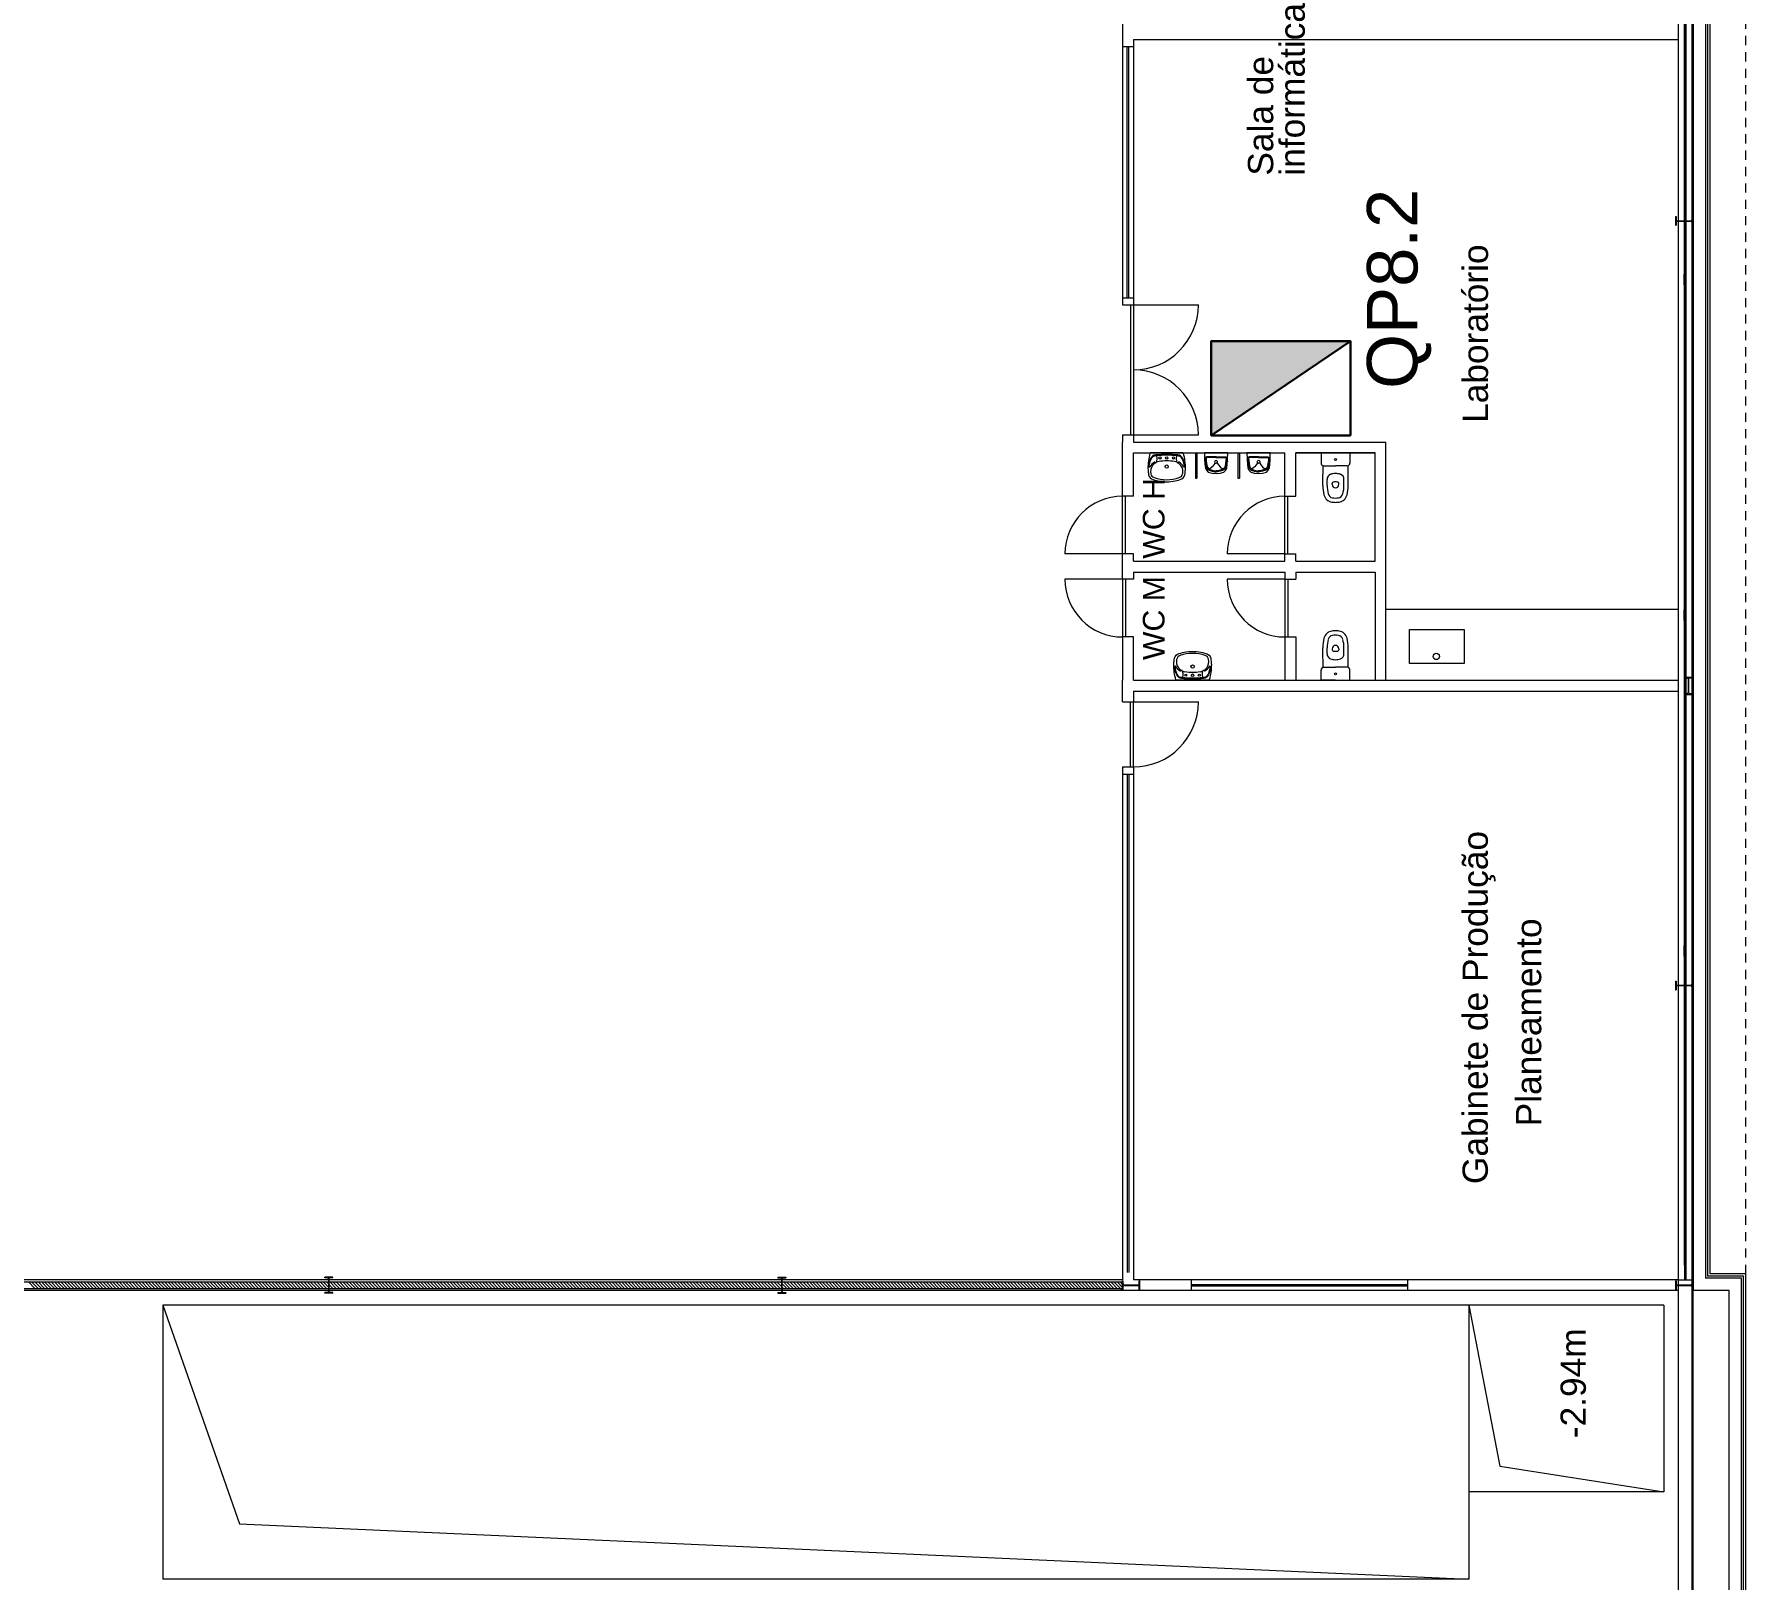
# Model space of a CAD drawing. Header units: millimetres. Extents: x -32 to 1412, y -324 to 2887.
# Drawn here: x 1038.96 to 1062.68, y 2023.07 to 2044.48 of the extents above; entities that cross this region are included whole.
import ezdxf

# ---------------------------------------------------------------- set-up
doc = ezdxf.new("R2010")
doc.units = ezdxf.units.MM
doc.header["$LTSCALE"] = 0.5
doc.linetypes.add('HIDDEN', pattern=[9.525, 6.35, -3.175])
doc.layers.add('arquitetura', color=252, linetype='CONTINUOUS', lineweight=5)
doc.layers.add('quadros eletricos', color=3, linetype='CONTINUOUS', lineweight=30)
doc.styles.add('ARIAL', font='arial.ttf')
doc.styles.add('Arial nw', font='ARIALN.TTF')

msp = doc.modelspace()

# ---------------------------------------------------------------- hatches: boundary and pattern name
at = {"layer": 'quadros eletricos'}
msp.add_hatch(color=256, dxfattribs=at).paths.add_polyline_path([(1055.269, 2038.926), (1057.199, 2040.233), (1055.269, 2040.233)])

# ---------------------------------------------------------------- linework, layer by layer
at = {"layer": 'arquitetura', "color": 252}
for p, q in [((1061.941, 2061.409), (1061.941, 2018.102)), ((1061.941, 2061.409), (1061.941, 2018.102)), ((1061.831, 2035.262), (1061.831, 2060.869)), ((1061.851, 2035.262), (1061.851, 2060.869)), ((1061.929, 2060.869), (1061.929, 2018.102)), ((1061.941, 2041.162), (1061.941, 2060.869)), ((1061.946, 2060.869), (1061.946, 2027.079)), ((1062.116, 2060.869), (1062.116, 2027.249)), ((1062.146, 2060.869), (1062.146, 2027.279)), ((1062.176, 2060.869), (1062.176, 2027.309)), ((1061.929, 2053.319), (1061.929, 2027.229)), ((1061.946, 2053.319), (1061.946, 2027.079)), ((1062.116, 2053.259), (1062.116, 2027.249)), ((1062.146, 2053.289), (1062.146, 2027.279)), ((1062.176, 2053.319), (1062.176, 2027.309)), ((1061.825, 2027.429), (1061.825, 2052.842)), ((1061.845, 2027.429), (1061.845, 2052.842)), ((1054.041, 2049.559), (1054.041, 2040.734)), ((1061.741, 2049.559), (1061.741, 2035.534)), ((1061.741, 2047.229), (1061.741, 2041.162)), ((1054.191, 2044.309), (1054.041, 2044.309)), ((1054.106, 2040.834), (1054.106, 2044.309)), ((1054.126, 2040.834), (1054.126, 2044.309)), ((1054.191, 2044.409), (1054.191, 2040.734)), ((1054.191, 2044.409), (1061.741, 2044.409)), ((1061.741, 2041.012), (1061.741, 2036.512)), ((1061.821, 2041.012), (1061.821, 2041.162)), ((1061.941, 2041.012), (1061.941, 2041.162)), ((1061.941, 2041.012), (1061.941, 2036.512)), ((1054.041, 2040.834), (1054.191, 2040.834)), ((1054.041, 2040.734), (1054.191, 2040.734)), ((1054.151, 2040.734), (1054.151, 2038.934)), ((1054.191, 2040.734), (1054.191, 2038.934)), ((1054.191, 2040.734), (1055.091, 2040.734)), ((1054.041, 2038.934), (1054.191, 2038.934)), ((1054.041, 2038.934), (1054.041, 2038.834)), ((1054.191, 2038.934), (1055.091, 2038.934)), ((1054.191, 2038.934), (1054.191, 2038.834)), ((1054.041, 2038.084), (1054.041, 2038.834)), ((1054.191, 2038.834), (1057.691, 2038.834)), ((1054.191, 2038.684), (1056.291, 2038.684)), ((1054.191, 2038.084), (1054.191, 2038.684)), ((1054.241, 2038.684), (1056.291, 2038.684)), ((1055.051, 2038.684), (1055.051, 2038.334)), ((1055.071, 2038.684), (1055.071, 2038.334)), ((1055.64, 2038.684), (1055.64, 2038.334)), ((1055.66, 2038.684), (1055.66, 2038.334)), ((1056.291, 2038.084), (1056.291, 2038.684)), ((1057.541, 2038.684), (1056.441, 2038.684)), ((1056.441, 2038.684), (1057.541, 2038.684)), ((1056.441, 2038.084), (1056.441, 2038.684)), ((1056.791, 2038.684), (1056.791, 2038.543)), ((1056.991, 2038.684), (1056.791, 2038.684)), ((1056.991, 2038.684), (1057.191, 2038.684)), ((1057.191, 2038.684), (1057.191, 2038.543)), ((1057.541, 2037.184), (1057.541, 2038.684)), ((1057.541, 2037.184), (1057.541, 2038.684)), ((1057.691, 2035.534), (1057.691, 2038.834)), ((1056.827, 2038.504), (1056.991, 2038.504)), ((1057.155, 2038.504), (1056.991, 2038.504)), ((1055.051, 2038.334), (1055.071, 2038.334)), ((1055.64, 2038.334), (1055.66, 2038.334)), ((1056.944, 2038.247), (1056.944, 2038.26)), ((1057.038, 2038.247), (1057.038, 2038.26)), ((1054.041, 2037.284), (1054.041, 2038.084)), ((1054.191, 2038.084), (1054.041, 2038.084)), ((1054.081, 2037.284), (1054.081, 2038.084)), ((1056.291, 2037.284), (1056.291, 2038.084)), ((1056.291, 2038.084), (1056.441, 2038.084)), ((1056.331, 2037.284), (1056.331, 2038.084)), ((1054.041, 2037.284), (1053.241, 2037.284)), ((1054.191, 2037.284), (1054.041, 2037.284)), ((1054.041, 2036.934), (1054.041, 2037.284)), ((1054.191, 2037.184), (1054.191, 2037.284)), ((1056.291, 2037.284), (1055.491, 2037.284)), ((1056.291, 2037.284), (1056.441, 2037.284)), ((1056.291, 2037.184), (1056.291, 2037.284)), ((1056.441, 2037.184), (1056.441, 2037.284)), ((1054.191, 2037.184), (1056.291, 2037.184)), ((1054.191, 2037.034), (1054.191, 2036.934)), ((1054.191, 2037.034), (1056.291, 2037.034)), ((1056.291, 2037.034), (1056.291, 2036.934)), ((1056.441, 2037.184), (1057.541, 2037.184)), ((1056.441, 2037.034), (1057.541, 2037.034)), ((1056.441, 2037.034), (1056.441, 2036.934)), ((1057.541, 2037.034), (1057.541, 2035.534)), ((1054.041, 2036.934), (1053.241, 2036.934)), ((1054.191, 2036.934), (1054.041, 2036.934)), ((1054.041, 2036.934), (1054.041, 2036.134)), ((1054.081, 2036.934), (1054.081, 2036.134)), ((1056.291, 2036.934), (1055.491, 2036.934)), ((1056.291, 2036.934), (1056.441, 2036.934)), ((1056.291, 2036.934), (1056.291, 2036.134)), ((1056.331, 2036.934), (1056.331, 2036.134)), ((1057.691, 2036.519), (1061.741, 2036.519)), ((1061.821, 2036.362), (1061.821, 2036.512)), ((1061.941, 2036.512), (1061.941, 2024.238)), ((1061.741, 2036.362), (1061.741, 2031.862)), ((1054.191, 2036.134), (1054.041, 2036.134)), ((1054.041, 2036.134), (1054.041, 2035.534)), ((1054.191, 2035.534), (1054.191, 2036.134)), ((1056.291, 2036.134), (1056.291, 2035.534)), ((1056.291, 2036.134), (1056.441, 2036.134)), ((1056.441, 2036.134), (1056.441, 2035.534)), ((1058.016, 2036.236), (1058.776, 2036.236)), ((1058.016, 2035.766), (1058.016, 2036.236)), ((1058.776, 2036.236), (1058.776, 2035.766)), ((1056.944, 2035.971), (1056.944, 2035.958)), ((1057.038, 2035.971), (1057.038, 2035.958)), ((1054.041, 2035.234), (1054.041, 2035.534)), ((1054.191, 2035.534), (1061.741, 2035.534)), ((1054.241, 2035.534), (1056.291, 2035.534)), ((1054.241, 2035.534), (1056.291, 2035.534)), ((1056.441, 2035.534), (1057.541, 2035.534)), ((1056.791, 2035.534), (1056.791, 2035.675)), ((1056.991, 2035.534), (1056.791, 2035.534)), ((1056.827, 2035.714), (1056.991, 2035.714)), ((1057.155, 2035.714), (1056.991, 2035.714)), ((1056.991, 2035.534), (1057.191, 2035.534)), ((1057.191, 2035.534), (1057.191, 2035.675)), ((1058.776, 2035.766), (1058.016, 2035.766)), ((1054.191, 2035.384), (1061.741, 2035.384)), ((1054.191, 2035.384), (1054.191, 2035.234)), ((1061.741, 2035.384), (1061.741, 2027.229)), ((1054.041, 2035.234), (1054.191, 2035.234)), ((1054.151, 2034.334), (1054.151, 2035.234)), ((1054.191, 2034.334), (1054.191, 2035.234)), ((1054.191, 2035.234), (1055.091, 2035.234)), ((1061.831, 2027.229), (1061.831, 2035.262)), ((1061.851, 2027.229), (1061.851, 2035.262)), ((1054.041, 2034.334), (1054.191, 2034.334)), ((1054.041, 2034.334), (1054.041, 2027.229)), ((1054.041, 2034.234), (1054.191, 2034.234)), ((1054.106, 2034.234), (1054.106, 2027.329)), ((1054.126, 2034.234), (1054.126, 2027.329)), ((1054.191, 2034.334), (1054.191, 2027.229)), ((1061.821, 2031.712), (1061.821, 2031.862)), ((1061.741, 2031.712), (1061.741, 2024.238)), ((1062.616, 2027.249), (1062.116, 2027.249)), ((1062.646, 2027.279), (1062.146, 2027.279)), ((1062.676, 2027.309), (1062.176, 2027.309)), ((1062.616, 2018.162), (1062.616, 2027.249)), ((1062.646, 2018.132), (1062.646, 2027.279)), ((1062.676, 2018.102), (1062.676, 2027.309)), ((1054.041, 2027.229), (1017.821, 2027.229)), ((1018.021, 2027.199), (1054.041, 2027.199)), ((1018.021, 2027.109), (1054.041, 2027.109)), ((1040.741, 2027.079), (1018.021, 2027.079)), ((1061.741, 2027.079), (1035.691, 2027.079)), ((1038.969, 2027.109), (1038.879, 2027.199)), ((1039.014, 2027.109), (1038.924, 2027.199)), ((1039.059, 2027.109), (1038.969, 2027.199)), ((1039.104, 2027.109), (1039.014, 2027.199)), ((1039.149, 2027.109), (1039.059, 2027.199)), ((1039.194, 2027.109), (1039.104, 2027.199)), ((1039.239, 2027.109), (1039.149, 2027.199)), ((1039.284, 2027.109), (1039.194, 2027.199)), ((1039.329, 2027.109), (1039.239, 2027.199)), ((1039.374, 2027.109), (1039.284, 2027.199)), ((1039.418, 2027.109), (1039.328, 2027.199)), ((1039.463, 2027.109), (1039.373, 2027.199)), ((1039.508, 2027.109), (1039.418, 2027.199)), ((1039.553, 2027.109), (1039.463, 2027.199)), ((1039.598, 2027.109), (1039.508, 2027.199)), ((1039.643, 2027.109), (1039.553, 2027.199)), ((1039.688, 2027.109), (1039.598, 2027.199)), ((1039.733, 2027.109), (1039.643, 2027.199)), ((1039.778, 2027.109), (1039.688, 2027.199)), ((1039.823, 2027.109), (1039.733, 2027.199)), ((1039.867, 2027.109), (1039.777, 2027.199)), ((1039.912, 2027.109), (1039.822, 2027.199)), ((1039.957, 2027.109), (1039.867, 2027.199)), ((1040.002, 2027.109), (1039.912, 2027.199)), ((1040.047, 2027.109), (1039.957, 2027.199)), ((1040.092, 2027.109), (1040.002, 2027.199)), ((1040.137, 2027.109), (1040.047, 2027.199)), ((1040.182, 2027.109), (1040.092, 2027.199)), ((1040.227, 2027.109), (1040.137, 2027.199)), ((1040.272, 2027.109), (1040.182, 2027.199)), ((1040.316, 2027.109), (1040.226, 2027.199)), ((1040.361, 2027.109), (1040.271, 2027.199)), ((1040.406, 2027.109), (1040.316, 2027.199)), ((1040.451, 2027.109), (1040.361, 2027.199)), ((1040.496, 2027.109), (1040.406, 2027.199)), ((1040.541, 2027.109), (1040.451, 2027.199)), ((1040.586, 2027.109), (1040.496, 2027.199)), ((1040.631, 2027.109), (1040.541, 2027.199)), ((1040.676, 2027.109), (1040.586, 2027.199)), ((1040.721, 2027.109), (1040.631, 2027.199)), ((1040.765, 2027.109), (1040.675, 2027.199)), ((1040.81, 2027.109), (1040.72, 2027.199)), ((1040.855, 2027.109), (1040.765, 2027.199)), ((1040.9, 2027.109), (1040.81, 2027.199)), ((1040.945, 2027.109), (1040.855, 2027.199)), ((1040.99, 2027.109), (1040.9, 2027.199)), ((1041.035, 2027.109), (1040.945, 2027.199)), ((1041.08, 2027.109), (1040.99, 2027.199)), ((1041.125, 2027.109), (1041.035, 2027.199)), ((1041.17, 2027.109), (1041.08, 2027.199)), ((1041.214, 2027.109), (1041.124, 2027.199)), ((1041.259, 2027.109), (1041.169, 2027.199)), ((1041.304, 2027.109), (1041.214, 2027.199)), ((1041.349, 2027.109), (1041.259, 2027.199)), ((1041.394, 2027.109), (1041.304, 2027.199)), ((1041.439, 2027.109), (1041.349, 2027.199)), ((1041.484, 2027.109), (1041.394, 2027.199)), ((1041.529, 2027.109), (1041.439, 2027.199)), ((1041.574, 2027.109), (1041.484, 2027.199)), ((1041.619, 2027.109), (1041.529, 2027.199)), ((1041.663, 2027.109), (1041.573, 2027.199)), ((1041.708, 2027.109), (1041.618, 2027.199)), ((1041.753, 2027.109), (1041.663, 2027.199)), ((1041.798, 2027.109), (1041.708, 2027.199)), ((1041.843, 2027.109), (1041.753, 2027.199)), ((1041.888, 2027.109), (1041.798, 2027.199)), ((1041.933, 2027.109), (1041.843, 2027.199)), ((1041.978, 2027.109), (1041.888, 2027.199)), ((1042.023, 2027.109), (1041.933, 2027.199)), ((1042.068, 2027.109), (1041.978, 2027.199)), ((1042.112, 2027.109), (1042.022, 2027.199)), ((1042.157, 2027.109), (1042.067, 2027.199)), ((1042.202, 2027.109), (1042.112, 2027.199)), ((1042.247, 2027.109), (1042.157, 2027.199)), ((1042.292, 2027.109), (1042.202, 2027.199)), ((1042.337, 2027.109), (1042.247, 2027.199)), ((1042.382, 2027.109), (1042.292, 2027.199)), ((1042.427, 2027.109), (1042.337, 2027.199)), ((1042.472, 2027.109), (1042.382, 2027.199)), ((1042.517, 2027.109), (1042.427, 2027.199)), ((1042.562, 2027.109), (1042.472, 2027.199)), ((1042.606, 2027.109), (1042.516, 2027.199)), ((1042.651, 2027.109), (1042.561, 2027.199)), ((1042.696, 2027.109), (1042.606, 2027.199)), ((1042.741, 2027.109), (1042.651, 2027.199)), ((1042.786, 2027.109), (1042.696, 2027.199)), ((1042.831, 2027.109), (1042.741, 2027.199)), ((1042.876, 2027.109), (1042.786, 2027.199)), ((1042.921, 2027.109), (1042.831, 2027.199)), ((1042.966, 2027.109), (1042.876, 2027.199)), ((1043.011, 2027.109), (1042.921, 2027.199)), ((1043.055, 2027.109), (1042.965, 2027.199)), ((1043.1, 2027.109), (1043.01, 2027.199)), ((1043.145, 2027.109), (1043.055, 2027.199)), ((1043.19, 2027.109), (1043.1, 2027.199)), ((1043.235, 2027.109), (1043.145, 2027.199)), ((1043.28, 2027.109), (1043.19, 2027.199)), ((1043.325, 2027.109), (1043.235, 2027.199)), ((1043.37, 2027.109), (1043.28, 2027.199)), ((1043.415, 2027.109), (1043.325, 2027.199)), ((1043.46, 2027.109), (1043.37, 2027.199)), ((1043.504, 2027.109), (1043.414, 2027.199)), ((1043.549, 2027.109), (1043.459, 2027.199)), ((1043.594, 2027.109), (1043.504, 2027.199)), ((1043.639, 2027.109), (1043.549, 2027.199)), ((1043.684, 2027.109), (1043.594, 2027.199)), ((1043.729, 2027.109), (1043.639, 2027.199)), ((1043.774, 2027.109), (1043.684, 2027.199)), ((1043.819, 2027.109), (1043.729, 2027.199)), ((1043.864, 2027.109), (1043.774, 2027.199)), ((1043.909, 2027.109), (1043.819, 2027.199)), ((1043.953, 2027.109), (1043.863, 2027.199)), ((1043.998, 2027.109), (1043.908, 2027.199)), ((1044.043, 2027.109), (1043.953, 2027.199)), ((1044.088, 2027.109), (1043.998, 2027.199)), ((1044.133, 2027.109), (1044.043, 2027.199)), ((1044.178, 2027.109), (1044.088, 2027.199)), ((1044.223, 2027.109), (1044.133, 2027.199)), ((1044.268, 2027.109), (1044.178, 2027.199)), ((1044.313, 2027.109), (1044.223, 2027.199)), ((1044.358, 2027.109), (1044.268, 2027.199)), ((1044.402, 2027.109), (1044.312, 2027.199)), ((1044.447, 2027.109), (1044.357, 2027.199)), ((1044.492, 2027.109), (1044.402, 2027.199)), ((1044.537, 2027.109), (1044.447, 2027.199)), ((1044.582, 2027.109), (1044.492, 2027.199)), ((1044.627, 2027.109), (1044.537, 2027.199)), ((1044.672, 2027.109), (1044.582, 2027.199)), ((1044.717, 2027.109), (1044.627, 2027.199)), ((1044.762, 2027.109), (1044.672, 2027.199)), ((1044.807, 2027.109), (1044.717, 2027.199)), ((1044.851, 2027.109), (1044.761, 2027.199)), ((1044.896, 2027.109), (1044.806, 2027.199)), ((1044.941, 2027.109), (1044.851, 2027.199)), ((1044.986, 2027.109), (1044.896, 2027.199)), ((1045.031, 2027.109), (1044.941, 2027.199)), ((1045.076, 2027.109), (1044.986, 2027.199)), ((1045.121, 2027.109), (1045.031, 2027.199)), ((1045.166, 2027.109), (1045.076, 2027.199)), ((1045.211, 2027.109), (1045.121, 2027.199)), ((1045.256, 2027.109), (1045.166, 2027.199)), ((1045.3, 2027.109), (1045.21, 2027.199)), ((1045.345, 2027.109), (1045.255, 2027.199)), ((1045.39, 2027.109), (1045.3, 2027.199)), ((1045.435, 2027.109), (1045.345, 2027.199)), ((1045.48, 2027.109), (1045.39, 2027.199)), ((1045.525, 2027.109), (1045.435, 2027.199)), ((1045.57, 2027.109), (1045.48, 2027.199)), ((1045.615, 2027.109), (1045.525, 2027.199)), ((1045.66, 2027.109), (1045.57, 2027.199)), ((1045.705, 2027.109), (1045.615, 2027.199)), ((1045.75, 2027.109), (1045.66, 2027.199)), ((1045.794, 2027.109), (1045.704, 2027.199)), ((1045.839, 2027.109), (1045.749, 2027.199)), ((1045.884, 2027.109), (1045.794, 2027.199)), ((1045.929, 2027.109), (1045.839, 2027.199)), ((1045.974, 2027.109), (1045.884, 2027.199)), ((1046.019, 2027.109), (1045.929, 2027.199)), ((1046.064, 2027.109), (1045.974, 2027.199)), ((1046.109, 2027.109), (1046.019, 2027.199)), ((1046.154, 2027.109), (1046.064, 2027.199)), ((1046.199, 2027.109), (1046.109, 2027.199)), ((1046.243, 2027.109), (1046.153, 2027.199)), ((1046.288, 2027.109), (1046.198, 2027.199)), ((1046.333, 2027.109), (1046.243, 2027.199)), ((1046.378, 2027.109), (1046.288, 2027.199)), ((1046.423, 2027.109), (1046.333, 2027.199)), ((1046.468, 2027.109), (1046.378, 2027.199)), ((1046.513, 2027.109), (1046.423, 2027.199)), ((1046.558, 2027.109), (1046.468, 2027.199)), ((1046.603, 2027.109), (1046.513, 2027.199)), ((1046.648, 2027.109), (1046.558, 2027.199)), ((1046.692, 2027.109), (1046.602, 2027.199)), ((1046.737, 2027.109), (1046.647, 2027.199)), ((1046.782, 2027.109), (1046.692, 2027.199)), ((1046.827, 2027.109), (1046.737, 2027.199)), ((1046.872, 2027.109), (1046.782, 2027.199)), ((1046.917, 2027.109), (1046.827, 2027.199)), ((1046.962, 2027.109), (1046.872, 2027.199)), ((1047.007, 2027.109), (1046.917, 2027.199)), ((1047.052, 2027.109), (1046.962, 2027.199)), ((1047.097, 2027.109), (1047.007, 2027.199)), ((1047.141, 2027.109), (1047.051, 2027.199)), ((1047.186, 2027.109), (1047.096, 2027.199)), ((1047.231, 2027.109), (1047.141, 2027.199)), ((1047.276, 2027.109), (1047.186, 2027.199)), ((1047.321, 2027.109), (1047.231, 2027.199)), ((1047.366, 2027.109), (1047.276, 2027.199)), ((1047.411, 2027.109), (1047.321, 2027.199)), ((1047.456, 2027.109), (1047.366, 2027.199)), ((1047.501, 2027.109), (1047.411, 2027.199)), ((1047.546, 2027.109), (1047.456, 2027.199)), ((1047.59, 2027.109), (1047.5, 2027.199)), ((1047.635, 2027.109), (1047.545, 2027.199)), ((1047.68, 2027.109), (1047.59, 2027.199)), ((1047.725, 2027.109), (1047.635, 2027.199)), ((1047.77, 2027.109), (1047.68, 2027.199)), ((1047.815, 2027.109), (1047.725, 2027.199)), ((1047.86, 2027.109), (1047.77, 2027.199)), ((1047.905, 2027.109), (1047.815, 2027.199)), ((1047.95, 2027.109), (1047.86, 2027.199)), ((1047.995, 2027.109), (1047.905, 2027.199)), ((1048.039, 2027.109), (1047.949, 2027.199)), ((1048.084, 2027.109), (1047.994, 2027.199)), ((1048.129, 2027.109), (1048.039, 2027.199)), ((1048.174, 2027.109), (1048.084, 2027.199)), ((1048.219, 2027.109), (1048.129, 2027.199)), ((1048.264, 2027.109), (1048.174, 2027.199)), ((1048.309, 2027.109), (1048.219, 2027.199)), ((1048.354, 2027.109), (1048.264, 2027.199)), ((1048.399, 2027.109), (1048.309, 2027.199)), ((1048.444, 2027.109), (1048.354, 2027.199)), ((1048.488, 2027.109), (1048.398, 2027.199)), ((1048.533, 2027.109), (1048.443, 2027.199)), ((1048.578, 2027.109), (1048.488, 2027.199)), ((1048.623, 2027.109), (1048.533, 2027.199)), ((1048.668, 2027.109), (1048.578, 2027.199)), ((1048.713, 2027.109), (1048.623, 2027.199)), ((1048.758, 2027.109), (1048.668, 2027.199)), ((1048.803, 2027.109), (1048.713, 2027.199)), ((1048.848, 2027.109), (1048.758, 2027.199)), ((1048.893, 2027.109), (1048.803, 2027.199)), ((1048.937, 2027.109), (1048.847, 2027.199)), ((1048.982, 2027.109), (1048.892, 2027.199)), ((1049.027, 2027.109), (1048.937, 2027.199)), ((1049.072, 2027.109), (1048.982, 2027.199)), ((1049.117, 2027.109), (1049.027, 2027.199)), ((1049.162, 2027.109), (1049.072, 2027.199)), ((1049.207, 2027.109), (1049.117, 2027.199)), ((1049.252, 2027.109), (1049.162, 2027.199)), ((1049.297, 2027.109), (1049.207, 2027.199)), ((1049.342, 2027.109), (1049.252, 2027.199)), ((1049.387, 2027.109), (1049.297, 2027.199)), ((1049.431, 2027.109), (1049.341, 2027.199)), ((1049.476, 2027.109), (1049.386, 2027.199)), ((1049.521, 2027.109), (1049.431, 2027.199)), ((1049.566, 2027.109), (1049.476, 2027.199)), ((1049.611, 2027.109), (1049.521, 2027.199)), ((1049.656, 2027.109), (1049.566, 2027.199)), ((1049.701, 2027.109), (1049.611, 2027.199)), ((1049.746, 2027.109), (1049.656, 2027.199)), ((1049.791, 2027.109), (1049.701, 2027.199)), ((1049.836, 2027.109), (1049.746, 2027.199)), ((1049.88, 2027.109), (1049.79, 2027.199)), ((1049.925, 2027.109), (1049.835, 2027.199)), ((1049.97, 2027.109), (1049.88, 2027.199)), ((1050.015, 2027.109), (1049.925, 2027.199)), ((1050.06, 2027.109), (1049.97, 2027.199)), ((1050.105, 2027.109), (1050.015, 2027.199)), ((1050.15, 2027.109), (1050.06, 2027.199)), ((1050.195, 2027.109), (1050.105, 2027.199)), ((1050.24, 2027.109), (1050.15, 2027.199)), ((1050.285, 2027.109), (1050.195, 2027.199)), ((1050.329, 2027.109), (1050.239, 2027.199)), ((1050.374, 2027.109), (1050.284, 2027.199)), ((1050.419, 2027.109), (1050.329, 2027.199)), ((1050.464, 2027.109), (1050.374, 2027.199)), ((1050.509, 2027.109), (1050.419, 2027.199)), ((1050.554, 2027.109), (1050.464, 2027.199)), ((1050.599, 2027.109), (1050.509, 2027.199)), ((1050.644, 2027.109), (1050.554, 2027.199)), ((1050.689, 2027.109), (1050.599, 2027.199)), ((1050.734, 2027.109), (1050.644, 2027.199)), ((1050.778, 2027.109), (1050.688, 2027.199)), ((1050.823, 2027.109), (1050.733, 2027.199)), ((1050.868, 2027.109), (1050.778, 2027.199)), ((1050.913, 2027.109), (1050.823, 2027.199)), ((1050.958, 2027.109), (1050.868, 2027.199)), ((1051.003, 2027.109), (1050.913, 2027.199)), ((1051.048, 2027.109), (1050.958, 2027.199)), ((1051.093, 2027.109), (1051.003, 2027.199)), ((1051.138, 2027.109), (1051.048, 2027.199)), ((1051.183, 2027.109), (1051.093, 2027.199)), ((1051.227, 2027.109), (1051.137, 2027.199)), ((1051.272, 2027.109), (1051.182, 2027.199)), ((1051.317, 2027.109), (1051.227, 2027.199)), ((1051.362, 2027.109), (1051.272, 2027.199)), ((1051.407, 2027.109), (1051.317, 2027.199)), ((1051.452, 2027.109), (1051.362, 2027.199)), ((1051.497, 2027.109), (1051.407, 2027.199)), ((1051.542, 2027.109), (1051.452, 2027.199)), ((1051.587, 2027.109), (1051.497, 2027.199)), ((1051.632, 2027.109), (1051.542, 2027.199)), ((1051.676, 2027.109), (1051.586, 2027.199)), ((1051.721, 2027.109), (1051.631, 2027.199)), ((1051.766, 2027.109), (1051.676, 2027.199)), ((1051.811, 2027.109), (1051.721, 2027.199)), ((1051.856, 2027.109), (1051.766, 2027.199)), ((1051.901, 2027.109), (1051.811, 2027.199)), ((1051.946, 2027.109), (1051.856, 2027.199)), ((1051.991, 2027.109), (1051.901, 2027.199)), ((1052.036, 2027.109), (1051.946, 2027.199)), ((1052.081, 2027.109), (1051.991, 2027.199)), ((1052.125, 2027.109), (1052.035, 2027.199)), ((1052.17, 2027.109), (1052.08, 2027.199)), ((1052.215, 2027.109), (1052.125, 2027.199)), ((1052.26, 2027.109), (1052.17, 2027.199)), ((1052.305, 2027.109), (1052.215, 2027.199)), ((1052.35, 2027.109), (1052.26, 2027.199)), ((1052.395, 2027.109), (1052.305, 2027.199)), ((1052.44, 2027.109), (1052.35, 2027.199)), ((1052.485, 2027.109), (1052.395, 2027.199)), ((1052.53, 2027.109), (1052.44, 2027.199)), ((1052.574, 2027.109), (1052.484, 2027.199)), ((1052.619, 2027.109), (1052.529, 2027.199)), ((1052.664, 2027.109), (1052.574, 2027.199)), ((1052.709, 2027.109), (1052.619, 2027.199)), ((1052.754, 2027.109), (1052.664, 2027.199)), ((1052.799, 2027.109), (1052.709, 2027.199)), ((1052.844, 2027.109), (1052.754, 2027.199)), ((1052.889, 2027.109), (1052.799, 2027.199)), ((1052.934, 2027.109), (1052.844, 2027.199)), ((1052.979, 2027.109), (1052.889, 2027.199)), ((1053.024, 2027.109), (1052.934, 2027.199)), ((1053.068, 2027.109), (1052.978, 2027.199)), ((1053.113, 2027.109), (1053.023, 2027.199)), ((1053.158, 2027.109), (1053.068, 2027.199)), ((1053.203, 2027.109), (1053.113, 2027.199)), ((1053.248, 2027.109), (1053.158, 2027.199)), ((1053.293, 2027.109), (1053.203, 2027.199)), ((1053.338, 2027.109), (1053.248, 2027.199)), ((1053.383, 2027.109), (1053.293, 2027.199)), ((1053.428, 2027.109), (1053.338, 2027.199)), ((1053.473, 2027.109), (1053.383, 2027.199)), ((1053.517, 2027.109), (1053.427, 2027.199)), ((1053.562, 2027.109), (1053.472, 2027.199)), ((1053.607, 2027.109), (1053.517, 2027.199)), ((1053.652, 2027.109), (1053.562, 2027.199)), ((1053.697, 2027.109), (1053.607, 2027.199)), ((1053.742, 2027.109), (1053.652, 2027.199)), ((1053.787, 2027.109), (1053.697, 2027.199)), ((1053.832, 2027.109), (1053.742, 2027.199)), ((1053.877, 2027.109), (1053.787, 2027.199)), ((1053.922, 2027.109), (1053.832, 2027.199)), ((1053.966, 2027.109), (1053.876, 2027.199)), ((1054.041, 2027.079), (1053.921, 2027.199)), ((1054.041, 2027.124), (1053.966, 2027.199)), ((1054.041, 2027.169), (1054.011, 2027.199)), ((1061.741, 2027.079), (1054.041, 2027.079)), ((1061.741, 2027.229), (1054.191, 2027.229)), ((1054.991, 2027.229), (1054.991, 2027.079)), ((1054.991, 2027.164), (1057.991, 2027.164)), ((1054.991, 2027.164), (1057.991, 2027.164)), ((1054.991, 2027.144), (1057.991, 2027.144)), ((1057.991, 2027.229), (1057.991, 2027.079)), ((1061.741, 2027.229), (1061.941, 2027.229)), ((1061.741, 2027.079), (1061.741, 2018.102)), ((1062.446, 2027.079), (1061.946, 2027.079)), ((1062.446, 2018.332), (1062.446, 2027.079)), ((1061.541, 2026.879), (1040.741, 2026.879)), ((1040.741, 2026.879), (1040.741, 2023.079)), ((1040.741, 2026.879), (1041.806, 2023.847)), ((1058.841, 2026.879), (1058.841, 2023.079)), ((1058.841, 2026.879), (1059.27, 2024.647)), ((1061.541, 2026.879), (1061.541, 2024.289)), ((1059.27, 2024.647), (1061.541, 2024.289)), ((1061.541, 2024.289), (1058.841, 2024.289)), ((1041.806, 2023.847), (1058.841, 2023.079)), ((1058.841, 2023.079), (1040.741, 2023.079))]:
    msp.add_line(p, q, dxfattribs=at)
at = {"layer": 'arquitetura', "color": 252, "linetype": 'HIDDEN', "ltscale": 0.04}
msp.add_line((1062.676, 2027.309), (1062.676, 2060.869), dxfattribs=at)
msp.add_line((1062.676, 2027.309), (1062.676, 2060.869), dxfattribs=at)
at = {"layer": 'arquitetura'}
for p, q in [((1061.701, 2041.957), (1061.701, 2041.837)), ((1061.701, 2041.957), (1061.711, 2041.957)), ((1061.711, 2041.957), (1061.711, 2041.915)), ((1061.931, 2041.957), (1061.931, 2041.915)), ((1061.931, 2041.957), (1061.941, 2041.957)), ((1061.941, 2041.957), (1061.941, 2041.837)), ((1061.701, 2041.837), (1061.711, 2041.837)), ((1061.711, 2041.879), (1061.711, 2041.837)), ((1061.726, 2041.9), (1061.916, 2041.9)), ((1061.726, 2041.894), (1061.916, 2041.894)), ((1061.931, 2041.879), (1061.931, 2041.837)), ((1061.931, 2041.837), (1061.941, 2041.837)), ((1055.192, 2038.62), (1055.188, 2038.61)), ((1055.198, 2038.627), (1055.192, 2038.62)), ((1055.206, 2038.629), (1055.198, 2038.627)), ((1055.206, 2038.621), (1055.201, 2038.616)), ((1055.337, 2038.629), (1055.206, 2038.629)), ((1055.337, 2038.621), (1055.206, 2038.621)), ((1055.337, 2038.629), (1055.467, 2038.629)), ((1055.337, 2038.621), (1055.467, 2038.621)), ((1055.467, 2038.629), (1055.476, 2038.627)), ((1055.467, 2038.621), (1055.473, 2038.616)), ((1055.476, 2038.627), (1055.481, 2038.62)), ((1055.481, 2038.62), (1055.485, 2038.61)), ((1055.782, 2038.62), (1055.777, 2038.61)), ((1055.787, 2038.627), (1055.782, 2038.62)), ((1055.796, 2038.629), (1055.787, 2038.627)), ((1055.796, 2038.621), (1055.79, 2038.616)), ((1055.926, 2038.629), (1055.796, 2038.629)), ((1055.926, 2038.621), (1055.796, 2038.621)), ((1055.926, 2038.629), (1056.056, 2038.629)), ((1055.926, 2038.621), (1056.056, 2038.621)), ((1056.056, 2038.629), (1056.065, 2038.627)), ((1056.056, 2038.621), (1056.062, 2038.616)), ((1056.065, 2038.627), (1056.07, 2038.62)), ((1056.07, 2038.62), (1056.075, 2038.61)), ((1055.183, 2038.588), (1055.18, 2038.561)), ((1055.188, 2038.61), (1055.183, 2038.588)), ((1055.188, 2038.61), (1055.188, 2038.587)), ((1055.188, 2038.587), (1055.188, 2038.556)), ((1055.188, 2038.556), (1055.195, 2038.517)), ((1055.195, 2038.517), (1055.205, 2038.477)), ((1055.201, 2038.616), (1055.198, 2038.607)), ((1055.198, 2038.607), (1055.2, 2038.586)), ((1055.2, 2038.586), (1055.206, 2038.533)), ((1055.205, 2038.477), (1055.223, 2038.454)), ((1055.206, 2038.533), (1055.217, 2038.488)), ((1055.217, 2038.488), (1055.232, 2038.467)), ((1055.223, 2038.454), (1055.248, 2038.439)), ((1055.232, 2038.467), (1055.254, 2038.452)), ((1055.282, 2038.493), (1055.245, 2038.458)), ((1055.248, 2038.439), (1055.281, 2038.429)), ((1055.254, 2038.452), (1055.294, 2038.439)), ((1055.281, 2038.429), (1055.319, 2038.424)), ((1055.305, 2038.519), (1055.283, 2038.493)), ((1055.294, 2038.439), (1055.337, 2038.437)), ((1055.321, 2038.543), (1055.305, 2038.519)), ((1055.319, 2038.424), (1055.337, 2038.423)), ((1055.321, 2038.543), (1055.337, 2038.543)), ((1055.352, 2038.543), (1055.337, 2038.543)), ((1055.379, 2038.439), (1055.337, 2038.437)), ((1055.355, 2038.424), (1055.337, 2038.423)), ((1055.352, 2038.543), (1055.369, 2038.519)), ((1055.392, 2038.429), (1055.355, 2038.424)), ((1055.369, 2038.519), (1055.391, 2038.493)), ((1055.42, 2038.452), (1055.379, 2038.439)), ((1055.391, 2038.493), (1055.428, 2038.458)), ((1055.425, 2038.439), (1055.392, 2038.429)), ((1055.442, 2038.467), (1055.42, 2038.452)), ((1055.451, 2038.454), (1055.425, 2038.439)), ((1055.457, 2038.488), (1055.442, 2038.467)), ((1055.468, 2038.477), (1055.451, 2038.454)), ((1055.467, 2038.533), (1055.457, 2038.488)), ((1055.474, 2038.586), (1055.467, 2038.533)), ((1055.478, 2038.517), (1055.468, 2038.477)), ((1055.473, 2038.616), (1055.476, 2038.607)), ((1055.476, 2038.607), (1055.474, 2038.586)), ((1055.485, 2038.556), (1055.478, 2038.517)), ((1055.485, 2038.61), (1055.485, 2038.587)), ((1055.485, 2038.61), (1055.49, 2038.588)), ((1055.485, 2038.587), (1055.485, 2038.556)), ((1055.49, 2038.588), (1055.494, 2038.561)), ((1055.772, 2038.588), (1055.769, 2038.561)), ((1055.777, 2038.61), (1055.772, 2038.588)), ((1055.777, 2038.61), (1055.777, 2038.587)), ((1055.777, 2038.587), (1055.777, 2038.556)), ((1055.777, 2038.556), (1055.785, 2038.517)), ((1055.785, 2038.517), (1055.794, 2038.477)), ((1055.79, 2038.616), (1055.787, 2038.607)), ((1055.787, 2038.607), (1055.789, 2038.586)), ((1055.789, 2038.586), (1055.796, 2038.533)), ((1055.794, 2038.477), (1055.812, 2038.454)), ((1055.796, 2038.533), (1055.806, 2038.488)), ((1055.806, 2038.488), (1055.821, 2038.467)), ((1055.812, 2038.454), (1055.838, 2038.439)), ((1055.821, 2038.467), (1055.843, 2038.452)), ((1055.871, 2038.493), (1055.834, 2038.458)), ((1055.838, 2038.439), (1055.87, 2038.429)), ((1055.843, 2038.452), (1055.883, 2038.439)), ((1055.87, 2038.429), (1055.908, 2038.424)), ((1055.894, 2038.519), (1055.872, 2038.493)), ((1055.883, 2038.439), (1055.926, 2038.437)), ((1055.91, 2038.543), (1055.894, 2038.519)), ((1055.908, 2038.424), (1055.926, 2038.423)), ((1055.91, 2038.543), (1055.926, 2038.543)), ((1055.942, 2038.543), (1055.926, 2038.543)), ((1055.968, 2038.439), (1055.926, 2038.437)), ((1055.944, 2038.424), (1055.926, 2038.423)), ((1055.942, 2038.543), (1055.958, 2038.519)), ((1055.982, 2038.429), (1055.944, 2038.424)), ((1055.958, 2038.519), (1055.98, 2038.493)), ((1056.009, 2038.452), (1055.968, 2038.439)), ((1055.98, 2038.493), (1056.017, 2038.458)), ((1056.014, 2038.439), (1055.982, 2038.429)), ((1056.031, 2038.467), (1056.009, 2038.452)), ((1056.04, 2038.454), (1056.014, 2038.439)), ((1056.046, 2038.488), (1056.031, 2038.467)), ((1056.058, 2038.477), (1056.04, 2038.454)), ((1056.056, 2038.533), (1056.046, 2038.488)), ((1056.063, 2038.586), (1056.056, 2038.533)), ((1056.067, 2038.517), (1056.058, 2038.477)), ((1056.062, 2038.616), (1056.065, 2038.607)), ((1056.065, 2038.607), (1056.063, 2038.586)), ((1056.075, 2038.556), (1056.067, 2038.517)), ((1056.075, 2038.61), (1056.075, 2038.587)), ((1056.075, 2038.61), (1056.08, 2038.588)), ((1056.075, 2038.587), (1056.075, 2038.556)), ((1056.08, 2038.588), (1056.083, 2038.561)), ((1061.821, 2035.579), (1061.941, 2035.579)), ((1061.821, 2035.579), (1061.821, 2035.569)), ((1061.821, 2035.569), (1061.863, 2035.569)), ((1061.878, 2035.554), (1061.878, 2035.364)), ((1061.884, 2035.554), (1061.884, 2035.364)), ((1061.899, 2035.569), (1061.941, 2035.569)), ((1061.941, 2035.579), (1061.941, 2035.569)), ((1061.821, 2035.349), (1061.863, 2035.349)), ((1061.821, 2035.349), (1061.821, 2035.339)), ((1061.821, 2035.339), (1061.941, 2035.339)), ((1061.899, 2035.349), (1061.941, 2035.349)), ((1061.941, 2035.349), (1061.941, 2035.339)), ((1061.701, 2031.367), (1061.701, 2031.247)), ((1061.701, 2031.367), (1061.711, 2031.367)), ((1061.711, 2031.367), (1061.711, 2031.325)), ((1061.711, 2031.289), (1061.711, 2031.247)), ((1061.726, 2031.31), (1061.916, 2031.31)), ((1061.726, 2031.304), (1061.916, 2031.304)), ((1061.931, 2031.367), (1061.931, 2031.325)), ((1061.931, 2031.367), (1061.941, 2031.367)), ((1061.931, 2031.289), (1061.931, 2031.247)), ((1061.941, 2031.367), (1061.941, 2031.247)), ((1061.701, 2031.247), (1061.711, 2031.247)), ((1061.931, 2031.247), (1061.941, 2031.247)), ((1043.096, 2027.264), (1042.986, 2027.264)), ((1042.986, 2027.255), (1042.986, 2027.264)), ((1043.026, 2027.255), (1042.986, 2027.255)), ((1043.038, 2027.243), (1043.038, 2027.065)), ((1043.044, 2027.243), (1043.044, 2027.065)), ((1043.096, 2027.255), (1043.056, 2027.255)), ((1043.096, 2027.255), (1043.096, 2027.264)), ((1049.266, 2027.264), (1049.376, 2027.264)), ((1049.266, 2027.264), (1049.266, 2027.255)), ((1049.266, 2027.255), (1049.306, 2027.255)), ((1049.318, 2027.065), (1049.318, 2027.243)), ((1049.324, 2027.065), (1049.324, 2027.243)), ((1049.336, 2027.255), (1049.376, 2027.255)), ((1049.376, 2027.264), (1049.376, 2027.255)), ((1043.026, 2027.053), (1042.986, 2027.053)), ((1042.986, 2027.044), (1042.986, 2027.053)), ((1043.096, 2027.044), (1042.986, 2027.044)), ((1043.096, 2027.053), (1043.056, 2027.053)), ((1043.096, 2027.044), (1043.096, 2027.053)), ((1049.266, 2027.053), (1049.306, 2027.053)), ((1049.266, 2027.053), (1049.266, 2027.044)), ((1049.266, 2027.044), (1049.376, 2027.044)), ((1049.336, 2027.053), (1049.376, 2027.053)), ((1049.376, 2027.053), (1049.376, 2027.044)), ((1054.041, 2027.094), (1054.041, 2027.214)), ((1054.041, 2027.214), (1054.051, 2027.214)), ((1054.041, 2027.094), (1054.051, 2027.094)), ((1054.051, 2027.172), (1054.051, 2027.214)), ((1054.051, 2027.094), (1054.051, 2027.136)), ((1054.066, 2027.157), (1054.256, 2027.157)), ((1054.066, 2027.151), (1054.256, 2027.151)), ((1054.271, 2027.172), (1054.271, 2027.214)), ((1054.271, 2027.214), (1054.281, 2027.214)), ((1054.271, 2027.094), (1054.271, 2027.136)), ((1054.271, 2027.094), (1054.281, 2027.094)), ((1054.281, 2027.094), (1054.281, 2027.214)), ((1061.701, 2027.214), (1061.701, 2027.094)), ((1061.701, 2027.214), (1061.711, 2027.214)), ((1061.701, 2027.094), (1061.711, 2027.094)), ((1061.711, 2027.214), (1061.711, 2027.172)), ((1061.711, 2027.136), (1061.711, 2027.094)), ((1061.726, 2027.157), (1061.916, 2027.157)), ((1061.726, 2027.151), (1061.916, 2027.151)), ((1061.931, 2027.214), (1061.931, 2027.172)), ((1061.931, 2027.214), (1061.941, 2027.214)), ((1061.931, 2027.136), (1061.931, 2027.094)), ((1061.931, 2027.094), (1061.941, 2027.094)), ((1061.941, 2027.214), (1061.941, 2027.094))]:
    msp.add_line(p, q, dxfattribs=at)
for points in [[(1054.536, 2038.296, 0.05313), (1054.652, 2038.284, 0.05313), (1054.769, 2038.296, 0.052997), (1054.862, 2038.324, 0.291983), (1054.906, 2038.402, 0.018381), (1054.912, 2038.468, 0.069554), (1054.885, 2038.677, 0.364904), (1054.875, 2038.684), (1054.652, 2038.684), (1054.429, 2038.684, 0.334037), (1054.42, 2038.677, 0.069554), (1054.393, 2038.468, 0.018381), (1054.399, 2038.402, 0.291983), (1054.443, 2038.324, 0.052997), (1054.536, 2038.296, -10.738987)], [(1054.895, 2035.922, -0.05313), (1055.011, 2035.934, -0.05313), (1055.127, 2035.922, -0.052997), (1055.22, 2035.894, -0.291983), (1055.265, 2035.817, -0.018381), (1055.271, 2035.751, -0.069554), (1055.243, 2035.542, -0.364904), (1055.234, 2035.534), (1055.011, 2035.534), (1054.788, 2035.534, -0.334037), (1054.779, 2035.542, -0.069554), (1054.751, 2035.751, -0.018381), (1054.757, 2035.817, -0.291983), (1054.802, 2035.894, -0.052997), (1054.895, 2035.922, 10.738987)]]:
    msp.add_lwpolyline(points, format="xyb", close=True, dxfattribs=at)
for points in [[(1055.499, 2038.684), (1055.174, 2038.684), (1055.177, 2038.607), (1055.181, 2038.528), (1055.188, 2038.478), (1055.203, 2038.444), (1055.229, 2038.419), (1055.282, 2038.403), (1055.337, 2038.399), (1055.392, 2038.403), (1055.445, 2038.419), (1055.471, 2038.444), (1055.485, 2038.478), (1055.492, 2038.528), (1055.496, 2038.607)], [(1056.088, 2038.684), (1055.763, 2038.684), (1055.766, 2038.607), (1055.771, 2038.528), (1055.777, 2038.478), (1055.792, 2038.444), (1055.818, 2038.419), (1055.871, 2038.403), (1055.926, 2038.399), (1055.981, 2038.403), (1056.034, 2038.419), (1056.06, 2038.444), (1056.075, 2038.478), (1056.081, 2038.528), (1056.086, 2038.607)]]:
    msp.add_lwpolyline(points, close=True, dxfattribs=at)
for centre, radius in [((1054.559, 2038.614), 0.015), ((1054.652, 2038.614), 0.0175), ((1054.746, 2038.614), 0.015), ((1054.652, 2038.494), 0.023), ((1054.918, 2035.604), 0.015), ((1055.011, 2035.724), 0.023), ((1055.011, 2035.604), 0.0175), ((1055.104, 2035.604), 0.015)]:
    msp.add_circle(centre, radius, dxfattribs=at)
at = {"layer": 'arquitetura', "color": 252}
for centre, radius in [((1056.991, 2038.594), 0.0135), ((1056.991, 2038.594), 0.0135), ((1056.991, 2038.594), 0.0135), ((1056.991, 2038.594), 0.0135), ((1058.388, 2035.865), 0.0444), ((1056.991, 2035.624), 0.0135), ((1056.991, 2035.624), 0.0135), ((1056.991, 2035.624), 0.0135), ((1056.991, 2035.624), 0.0135)]:
    msp.add_circle(centre, radius, dxfattribs=at)
at = {"layer": 'arquitetura'}
for centre, radius, start, end in [((1061.726, 2041.915), 0.015, 180, 270), ((1061.726, 2041.879), 0.015, 90, 180), ((1061.916, 2041.915), 0.015, 270, 0), ((1061.916, 2041.879), 0.015, 0, 90), ((1054.506, 2038.571), 0.085, 95.6667, 155.0827), ((1054.501, 2038.57), 0.0721, 103.9303, 157.8193), ((1054.53, 2038.463), 0.183, 96.1242, 104.7631), ((1054.677, 2036.659), 2.004, 90.6878, 95.1252), ((1054.4, 2038.605), 0.122, 335.0786, 15.4509), ((1054.676, 2036.641), 2.011, 90.6735, 94.7216), ((1054.405, 2038.555), 0.139, 36.5023, 40.5961), ((1054.628, 2036.659), 2.004, 84.8748, 89.3122), ((1054.629, 2036.641), 2.011, 85.2784, 89.3265), ((1054.905, 2038.605), 0.122, 164.5491, 204.9214), ((1054.9, 2038.555), 0.139, 139.4039, 143.4977), ((1054.775, 2038.463), 0.183, 75.2369, 83.8758), ((1054.799, 2038.571), 0.085, 24.9173, 84.3333), ((1054.804, 2038.57), 0.0721, 22.1807, 76.0697), ((1054.742, 2038.457), 0.347, 154.3526, 174.9519), ((1054.809, 2038.438), 0.408, 156.9791, 171.682), ((1054.413, 2038.496), 0.00673, 171.4561, 332.7614), ((1054.545, 2038.425), 0.143, 116.0908, 151.5863), ((1054.571, 2038.425), 0.143, 143.6606, 192.3282), ((1054.493, 2038.403), 0.0615, 187.2234, 256.6972), ((1054.568, 2038.428), 0.139, 121.4665, 143.8019), ((1054.485, 2038.544), 0.0104, 46.338, 109.7849), ((1054.5, 2038.558), 0.0103, 218.6113, 337.8696), ((1054.582, 2038.375), 0.193, 100.5316, 112.1023), ((1054.663, 2037.733), 0.84, 90.7428, 97.9576), ((1054.642, 2037.733), 0.84, 82.0424, 89.2572), ((1054.723, 2038.375), 0.193, 67.8977, 79.4684), ((1054.805, 2038.558), 0.0103, 202.1304, 321.3887), ((1054.737, 2038.428), 0.139, 36.1981, 58.5335), ((1054.82, 2038.544), 0.0104, 70.2151, 133.662), ((1054.76, 2038.425), 0.143, 28.4137, 63.9092), ((1054.812, 2038.403), 0.0615, 283.3028, 352.7766), ((1054.734, 2038.425), 0.143, 347.6718, 36.3394), ((1054.496, 2038.438), 0.408, 8.318, 23.0209), ((1054.563, 2038.457), 0.347, 5.0481, 25.6474), ((1054.892, 2038.496), 0.00673, 207.2386, 8.5439), ((1055.337, 2038.557), 0.0214, 90, 222.641), ((1055.337, 2038.557), 0.0214, 90, 222.641), ((1055.337, 2038.557), 0.0214, 317.359, 90), ((1055.926, 2038.557), 0.0214, 90, 222.641), ((1055.926, 2038.557), 0.0214, 90, 222.641), ((1055.926, 2038.557), 0.0214, 317.359, 90), ((1054.656, 2038.857), 0.544, 250.9575, 269.6483), ((1054.649, 2038.857), 0.544, 270.3517, 289.0425), ((1054.93, 2035.793), 0.143, 167.6718, 216.3394), ((1054.851, 2035.816), 0.0615, 103.3028, 172.7766), ((1055.014, 2035.362), 0.544, 90.3517, 109.0425), ((1055.008, 2035.362), 0.544, 70.9575, 89.6483), ((1055.171, 2035.816), 0.0615, 7.2234, 76.6972), ((1055.093, 2035.793), 0.143, 323.6606, 12.3282), ((1055.1, 2035.762), 0.347, 185.0481, 205.6474), ((1054.771, 2035.722), 0.00673, 27.2386, 188.5439), ((1055.168, 2035.78), 0.408, 188.318, 203.0209), ((1054.903, 2035.794), 0.143, 208.4137, 243.9092), ((1054.865, 2035.647), 0.085, 204.9173, 264.3333), ((1054.859, 2035.648), 0.0721, 202.1807, 256.0697), ((1054.927, 2035.79), 0.139, 216.1981, 238.5335), ((1054.844, 2035.675), 0.0104, 250.2151, 313.662), ((1054.889, 2035.755), 0.183, 255.2369, 263.8758), ((1054.859, 2035.661), 0.0103, 22.1304, 141.3887), ((1055.035, 2037.559), 2.004, 264.8748, 269.3122), ((1054.941, 2035.843), 0.193, 247.8977, 259.4684), ((1054.758, 2035.613), 0.122, 344.5491, 24.9214), ((1054.764, 2035.663), 0.139, 319.4039, 323.4977), ((1055.035, 2037.578), 2.011, 265.2784, 269.3265), ((1055.022, 2036.486), 0.84, 262.0424, 269.2572), ((1055, 2036.486), 0.84, 270.7428, 277.9576), ((1054.988, 2037.578), 2.011, 270.6735, 274.7216), ((1054.987, 2037.559), 2.004, 270.6878, 275.1252), ((1055.081, 2035.843), 0.193, 280.5316, 292.1023), ((1055.264, 2035.613), 0.122, 155.0786, 195.4509), ((1055.258, 2035.663), 0.139, 216.5023, 220.5961), ((1055.134, 2035.755), 0.183, 276.1242, 284.7631), ((1055.163, 2035.661), 0.0103, 38.6113, 157.8696), ((1055.158, 2035.647), 0.085, 275.6667, 335.0827), ((1055.095, 2035.79), 0.139, 301.4665, 323.8019), ((1055.179, 2035.675), 0.0104, 226.338, 289.7849), ((1055.163, 2035.648), 0.0721, 283.9303, 337.8193), ((1055.119, 2035.794), 0.143, 296.0908, 331.5863), ((1054.854, 2035.78), 0.408, 336.9791, 351.682), ((1054.922, 2035.762), 0.347, 334.3526, 354.9519), ((1055.251, 2035.722), 0.00673, 351.4561, 152.7614), ((1061.863, 2035.554), 0.015, 0, 90), ((1061.899, 2035.554), 0.015, 90, 180), ((1061.863, 2035.364), 0.015, 270, 0), ((1061.899, 2035.364), 0.015, 180, 270), ((1061.726, 2031.325), 0.015, 180, 270), ((1061.726, 2031.289), 0.015, 90, 180), ((1061.916, 2031.325), 0.015, 270, 0), ((1061.916, 2031.289), 0.015, 0, 90), ((1043.026, 2027.243), 0.012, 0, 90), ((1043.056, 2027.243), 0.012, 90, 180), ((1049.306, 2027.243), 0.012, 0, 90), ((1049.336, 2027.243), 0.012, 90, 180), ((1043.026, 2027.065), 0.012, 270, 0), ((1043.056, 2027.065), 0.012, 180, 270), ((1049.306, 2027.065), 0.012, 270, 0), ((1049.336, 2027.065), 0.012, 180, 270), ((1054.066, 2027.172), 0.015, 180, 270), ((1054.066, 2027.136), 0.015, 90, 180), ((1054.256, 2027.172), 0.015, 270, 0), ((1054.256, 2027.136), 0.015, 0, 90), ((1061.726, 2027.172), 0.015, 180, 270), ((1061.726, 2027.136), 0.015, 90, 180), ((1061.916, 2027.172), 0.015, 270, 0), ((1061.916, 2027.136), 0.015, 0, 90)]:
    msp.add_arc(centre, radius, start, end, dxfattribs=at)
at = {"layer": 'arquitetura', "color": 252}
for centre, radius, start, end in [((1054.191, 2040.734), 0.9, 270, 0), ((1054.191, 2038.934), 0.9, 0, 90), ((1056.833, 2038.545), 0.0414, 182.8519, 262.5669), ((1062.313, 2038.301), 5.5, 177.8585, 180.7095), ((1056.949, 2038.317), 0.075, 109.984, 179.8352), ((1056.991, 2038.199), 0.2, 90, 109.984), ((1056.991, 2038.199), 0.2, 70.016, 90), ((1057.034, 2038.317), 0.075, 0.1648, 70.016), ((1057.15, 2038.545), 0.0414, 277.4331, 357.1481), ((1051.669, 2038.301), 5.5, 359.2905, 2.1415), ((1057.364, 2038.24), 0.55, 180.7095, 194.5395), ((1062.313, 2038.301), 5.44, 179.8352, 180.7095), ((1057.364, 2038.24), 0.49, 180.7095, 194.5395), ((1056.964, 2038.26), 0.02, 99.7151, 180), ((1056.991, 2038.247), 0.047, 180, 270), ((1056.991, 2038.102), 0.18, 90, 99.7151), ((1056.991, 2038.102), 0.18, 80.2849, 90), ((1056.991, 2038.247), 0.047, 270, 0), ((1057.018, 2038.26), 0.02, 0, 80.2849), ((1056.619, 2038.24), 0.49, 345.4605, 359.2905), ((1051.669, 2038.301), 5.44, 359.2905, 0.1648), ((1056.619, 2038.24), 0.55, 345.4605, 359.2905), ((1054.041, 2037.284), 0.8, 90, 180), ((1056.291, 2037.284), 0.8, 90, 180), ((1056.961, 2038.135), 0.134, 194.5395, 261.1838), ((1056.961, 2038.135), 0.074, 194.5395, 261.1838), ((1056.991, 2038.329), 0.33, 261.1838, 270), ((1056.991, 2038.329), 0.27, 261.1838, 270), ((1056.991, 2038.329), 0.27, 270, 278.8162), ((1056.991, 2038.329), 0.33, 270, 278.8162), ((1057.021, 2038.135), 0.074, 278.8162, 345.4605), ((1057.021, 2038.135), 0.134, 278.8162, 345.4605), ((1054.041, 2036.934), 0.8, 180, 270), ((1056.291, 2036.934), 0.8, 180, 270), ((1057.364, 2035.978), 0.55, 165.4605, 179.2905), ((1056.961, 2036.083), 0.134, 98.8162, 165.4605), ((1057.364, 2035.978), 0.49, 165.4605, 179.2905), ((1056.961, 2036.083), 0.074, 98.8162, 165.4605), ((1056.991, 2035.889), 0.33, 90, 98.8162), ((1056.991, 2035.971), 0.047, 90, 180), ((1056.991, 2035.889), 0.27, 90, 98.8162), ((1056.991, 2035.889), 0.33, 81.1838, 90), ((1056.991, 2035.889), 0.27, 81.1838, 90), ((1056.991, 2035.971), 0.047, 360, 90), ((1057.021, 2036.083), 0.074, 14.5395, 81.1838), ((1057.021, 2036.083), 0.134, 14.5395, 81.1838), ((1056.619, 2035.978), 0.49, 0.7095, 14.5395), ((1056.619, 2035.978), 0.55, 0.7095, 14.5395), ((1062.313, 2035.917), 5.5, 179.2905, 182.1415), ((1062.313, 2035.917), 5.44, 179.2905, 180.1648), ((1056.949, 2035.902), 0.075, 180.1648, 250.016), ((1056.991, 2036.019), 0.2, 250.016, 270), ((1056.964, 2035.958), 0.02, 180, 260.2849), ((1056.991, 2036.116), 0.18, 260.2849, 270), ((1056.991, 2036.116), 0.18, 270, 279.7151), ((1056.991, 2036.019), 0.2, 270, 289.984), ((1057.018, 2035.958), 0.02, 279.7151, 0), ((1057.034, 2035.902), 0.075, 289.984, 359.8352), ((1051.669, 2035.917), 5.44, 359.8352, 0.7095), ((1051.669, 2035.917), 5.5, 357.8585, 0.7095), ((1056.833, 2035.673), 0.0414, 97.4331, 177.1481), ((1057.15, 2035.673), 0.0414, 2.8519, 82.5669), ((1054.191, 2035.234), 0.9, 270, 0)]:
    msp.add_arc(centre, radius, start, end, dxfattribs=at)
at = {"layer": 'quadros eletricos'}
msp.add_line((1057.199, 2040.233), (1055.269, 2038.926), dxfattribs=at)
msp.add_lwpolyline([(1057.199, 2038.926), (1055.269, 2038.926), (1055.269, 2040.233), (1057.199, 2040.233)], close=True, dxfattribs=at)
msp.add_lwpolyline([(1055.269, 2038.926), (1057.199, 2040.233), (1055.269, 2040.233), (1055.269, 2038.926)], dxfattribs=at)

# ---------------------------------------------------------------- texts
at = {"layer": 'arquitetura', "color": 252, "style": 'ARIAL'}
for s, height, p in [('informática', 0.35, (1056.566, 2042.525)), ('Sala de', 0.35, (1056.128, 2042.525)), ('Laboratório', 0.35, (1059.104, 2039.099)), ('WC H', 0.3, (1054.622, 2037.218)), ('WC M', 0.3, (1054.622, 2035.814)), ('Gabinete de Produção', 0.35, (1059.102, 2028.554)), ('Planeamento', 0.35, (1059.842, 2029.354)), ('-2.94m', 0.35, (1060.46, 2025.034))]:
    msp.add_text(s, height=height, rotation=90, dxfattribs=at).set_placement(p)
at = {"layer": 'quadros eletricos', "insert": (1057.427, 2039.571), "char_height": 0.7, "attachment_point": 1, "rotation": 90, "style": 'Arial nw'}
msp.add_mtext_dynamic_manual_height_columns('{\\fArial|b0|i0|c0|p34;QP8.2}', width=3.15338, gutter_width=2, heights=[0], dxfattribs=at)

doc.saveas('drawing.dxf')
